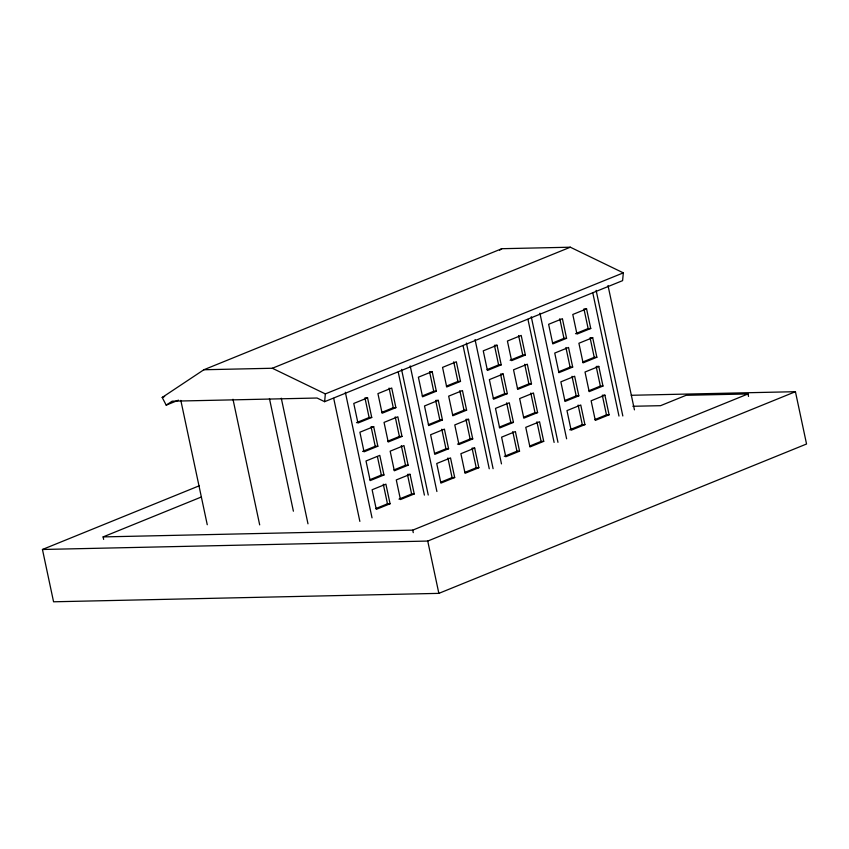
<?xml version="1.0" encoding="UTF-8"?>
<svg xmlns="http://www.w3.org/2000/svg" width="849" height="849" viewBox="0 0 849 849"><rect width="100%" height="100%" fill="white"/><g stroke="black" fill="none" stroke-linecap="round" stroke-linejoin="round"><path stroke-width="1.27" d="M324.626 401.683L325.347 393.904L623.325 272.858L622.604 280.637L324.626 401.683L317.059 398.022L172.156 401.184L166.202 405.143L162.201 397.459L203.866 369.75L501.844 248.704L570.316 247.208L623.325 272.858M499.647 250.168L501.844 248.704M162.201 397.459L164.653 396.472M166.202 405.143L178.47 400.166M203.866 369.75L272.338 368.254L570.316 247.208M367.564 397.841L353.768 403.445L357.938 423.057L371.735 417.453L367.564 397.841L364.943 397.894M432.173 371.597L418.387 377.2L422.558 396.812L436.344 391.209L432.173 371.597L429.562 371.65M497.047 345.246L483.251 350.849L487.422 370.461L501.218 364.858L497.047 345.246L494.426 345.299L498.596 364.921L501.218 364.858M586.574 308.877L572.788 314.48L576.959 334.092L590.745 328.489L586.574 308.877L583.953 308.93L588.124 328.552L590.745 328.489M631.253 395.284L795.428 391.697L806.55 444.006L438.859 593.366L53.572 601.792L42.45 549.483L199.335 485.755M356.474 422.653L369.113 417.517L371.735 417.453M381.785 412.37L393.278 407.7L395.889 407.647L391.718 388.025L377.932 393.628L382.103 413.24L395.889 407.647M422.24 395.931L433.722 391.272L436.344 391.209M446.394 386.125L457.887 381.456L460.508 381.392L456.338 361.78L442.552 367.384L446.712 386.995L460.508 381.392M487.103 369.591L498.596 364.921M510.122 360.241L522.761 355.105L525.372 355.052L521.201 335.429L507.415 341.033L511.586 360.645L525.372 355.052M552.476 343.028L563.959 338.369L566.58 338.305L562.409 318.693L548.624 324.297L552.795 343.909L566.58 338.305M575.484 333.689L588.124 328.552M373.677 426.612L359.891 432.215L364.062 451.827L377.847 446.224L373.677 426.612L371.055 426.665M438.286 400.367L424.5 405.971L428.671 425.582L442.456 419.979L438.286 400.367L435.675 400.42M503.16 374.016L489.374 379.62L493.545 399.232L507.331 393.628L503.16 374.016L500.539 374.069L504.709 393.692L507.331 393.628M592.687 337.647L578.901 343.251L583.072 362.863L596.858 357.259L592.687 337.647L590.066 337.7M103.642 539.391L103.111 536.908L201.362 496.994M362.587 451.424L375.226 446.287L377.847 446.224M387.897 441.14L399.391 436.471L402.002 436.418L397.841 416.795L384.045 422.399L388.216 442.011L402.002 436.418M428.352 424.702L439.846 420.043L442.456 419.979M452.517 414.896L464 410.226L466.621 410.163L462.45 390.551L448.665 396.154L452.835 415.766L466.621 410.163M493.216 398.351L504.709 393.692M517.381 388.545L528.874 383.875L531.495 383.822L527.325 364.2L513.528 369.803L517.699 389.415L531.495 383.822M558.589 371.798L570.082 367.139L572.693 367.076L568.533 347.464L554.737 353.067L558.907 372.679L572.693 367.076M582.754 361.992L594.236 357.323L596.858 357.259M468.563 419.321L454.777 424.924L458.948 444.536L472.734 438.933L468.563 419.321L465.952 419.374L470.123 438.997L472.734 438.933M598.8 366.418L585.014 372.021L589.185 391.633L602.97 386.03L598.8 366.418L596.189 366.471M369.856 479.727L381.339 475.058L383.96 474.994L379.79 455.382L366.004 460.986L370.175 480.598L383.96 474.994M394.01 469.911L405.504 465.241L408.125 465.188L403.954 445.566L390.169 451.169L394.329 470.781L408.125 465.188M434.465 453.472L445.958 448.813L448.58 448.75L444.409 429.138L430.613 434.741L434.784 454.353L448.58 448.75M457.484 444.133L470.123 438.997M499.339 427.121L510.822 422.462L513.443 422.399L509.273 402.787L495.487 408.39L499.658 428.002L513.443 422.399M523.493 417.315L534.987 412.646L537.608 412.582L533.437 392.97L519.652 398.574L523.812 418.186L537.608 412.582M564.702 400.569L576.195 395.91L578.816 395.846L574.646 376.234L560.86 381.838L565.02 401.45L578.816 395.846M588.866 390.763L600.36 386.093L602.97 386.03M410.067 474.336L396.281 479.94L400.452 499.552L414.238 493.959L410.067 474.336L407.446 474.4M474.687 448.092L460.89 453.695L465.061 473.307L478.847 467.703L474.687 448.092L472.065 448.145L476.236 467.767L478.847 467.703M604.923 395.188L591.127 400.792L595.298 420.404L609.094 414.8L604.923 395.188L602.302 395.241L606.473 414.864L609.094 414.8M375.969 508.498L387.462 503.828L390.073 503.765L385.902 484.153L372.117 489.756L376.287 509.368L390.073 503.765M398.977 499.148L411.616 494.012L414.238 493.959M440.578 482.243L452.071 477.584L454.693 477.52L450.522 457.908L436.736 463.512L440.907 483.123L454.693 477.52M464.743 472.437L476.236 467.767M504.306 456.359L516.945 451.233L519.556 451.169L515.385 431.557L501.6 437.161L505.771 456.773L519.556 451.169M529.617 446.086L541.1 441.416L543.721 441.353L539.55 421.741L525.764 427.344L529.935 446.956L543.721 441.353M569.668 429.806L582.308 424.68L584.929 424.617L580.758 405.005L566.973 410.608L571.144 430.22L584.929 424.617M594.979 419.533L606.473 414.864M103.111 536.908L412.731 530.137L748.001 393.947L748.531 396.441M42.45 549.483L427.737 541.057L795.428 391.697M748.001 393.947L686.077 395.305L660.533 405.684L632.855 406.278M272.338 368.254L325.347 393.904M608.011 285.529L634.436 409.855M596.125 290.358L622.826 415.978M592.825 293.032L618.974 416.063M590.331 338.931L594.236 357.323M596.444 367.702L600.36 386.093M559.799 318.746L563.959 338.369M565.912 347.517L570.082 367.139M572.024 376.287L576.195 395.91M578.137 405.058L582.308 424.68M539.911 313.196L566.612 438.816M531.262 316.709L557.963 442.329M527.961 319.383L554.11 442.414M518.59 335.493L522.761 355.105M524.703 364.253L528.874 383.875M530.816 393.023L534.987 412.646M536.929 421.794L541.1 441.416M506.662 402.84L510.822 422.462M512.775 431.61L516.945 451.233M475.047 339.547L501.472 463.872M466.398 343.06L493.099 468.68M463.098 345.734L489.247 468.765M453.716 361.833L457.887 381.456M459.829 390.604L464 410.226M429.817 372.881L433.722 391.272M435.93 401.651L439.846 420.043M441.788 429.191L445.958 448.813M447.901 457.961L452.071 477.584M410.194 365.887L436.895 491.507M401.545 369.4L428.246 495.02M398.234 372.074L424.394 495.105M427.737 541.057L438.859 593.366M389.107 388.089L393.278 407.7M395.22 416.859L399.391 436.471M401.333 445.629L405.504 465.241M407.711 475.62L411.616 494.012M412.731 530.137L413.261 532.631M365.208 399.126L369.113 417.517M371.321 427.896L375.226 446.287M377.434 456.666L381.339 475.058M383.292 484.206L387.462 503.828M345.331 392.238L372.032 517.858M333.71 398.361L359.859 521.392M281.284 398.202L307.985 523.822M269.441 398.521L293.393 511.194M232.987 399.263L259.688 524.884M180.826 400.399L207.252 524.724"/></g></svg>
